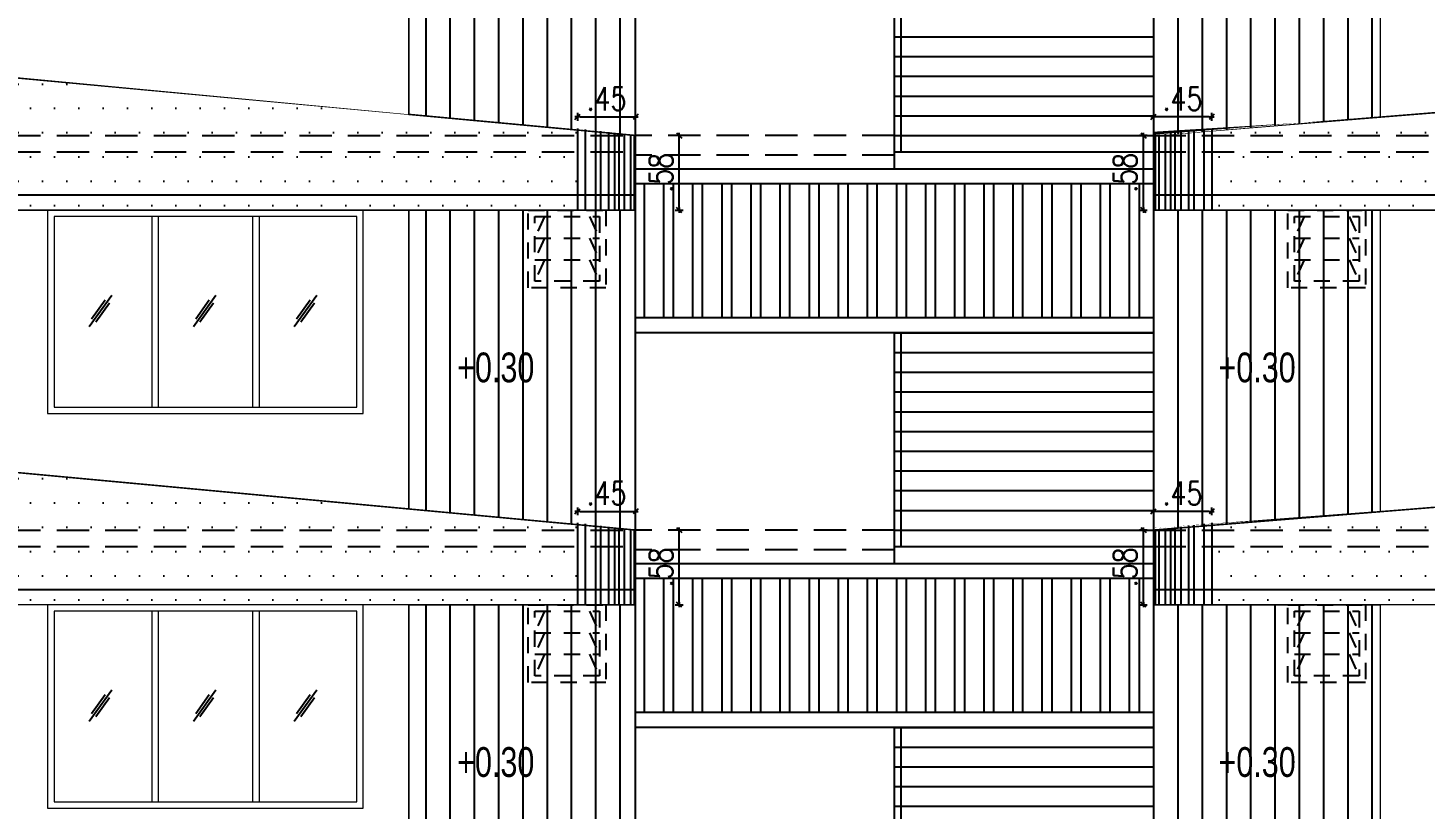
# Model space of a CAD drawing. Header units: inches. Extents: x 14235 to 14499, y 0 to 2549.
# Drawn here: x 14300.68 to 14311.47, y 2422.3 to 2428.33 of the extents above; entities that cross this region are included whole.
import ezdxf
from ezdxf.enums import TextEntityAlignment as Align

# ---------------------------------------------------------------- set-up
doc = ezdxf.new("R2010")
doc.units = ezdxf.units.IN
doc.header["$LTSCALE"] = 0.25
doc.header["$MEASUREMENT"] = 0
doc.header["$PDMODE"] = 35
doc.linetypes.add('1', pattern=[0])
doc.linetypes.add('DASHEDX2', pattern=[1.5, 1, -0.5])
for name, color, linetype in [('ELE.PROJ.', 1, 'Continuous'), ('GLASS WINDOW', 251, '1'), ('hatch', 251, 'Continuous'), ('proj-internal', 1, 'DASHEDX2'), ('Stair', 56, 'Continuous'), ('steel', 251, 'Continuous'), ('wall', 7, 'Continuous'), ('WORK TEX', 6, 'Continuous'), ('WORKING DIM', 7, 'Continuous')]:
    doc.layers.add(name, color=color, linetype=linetype)
doc.layers.add('WINDOW', color=106, linetype='Continuous', lineweight=13)
doc.styles.add('ARL', font='swisscl_0.ttf')
doc.styles.add('romans', font='romans.shx', dxfattribs={"width": 0.8})
doc.dimstyles.new('121', dxfattribs={"dimscale": 0.1, "dimtxt": 1.8, "dimasz": 0.2, "dimexe": 0.03125, "dimexo": 0.25, "dimgap": 0.5, "dimtad": 1, "dimzin": 4, "dimdsep": 46, "dimtxsty": 'romans', "dimblk1": 'MINITICK', "dimblk2": 'MINITICK', "dimsah": 1, "dimcen": 1, "dimse1": 1, "dimse2": 1, "dimclrd": 252, "dimclre": 256, "dimclrt": 7, "dimadec": 3, "dimazin": 0, "dimtfac": 0.8, "dimtix": 1, "dimtmove": 2, "dimatfit": 3, "dimfxl": 0, "dimtolj": 1, "dimtzin": 3, "dimarcsym": 0})
pattern_1 = [(90, (-144.810584325649, -43.11233376122209), (-0.225, 2.775557561562891e-17), []), (90, (-144.7355843257748, -43.03733376134794), (-0.225, 2.775557561562891e-17), [])]
pattern_2 = [(90, (-144.8105843256471, -40.06233376122282), (-0.1875, 2.775557561562891e-17), [])]
pattern_3 = [(0, (-42.02475947637504, 6.100032520310833), (0.09375, 0.1875), [0, -0.1875])]
pattern_4 = [(90, (-144.8105843256471, -37.01230124091126), (-0.1875, 2.775557561562891e-17), [])]
pattern_5 = [(0, (-42.02475947637686, 9.150000000000091), (0.09375, 0.1875), [0, -0.1875])]
pattern_6 = [(90, (-144.810584325649, -33.962333761222), (-0.1875, 2.775557561562891e-17), [])]

# ---------------------------------------------------------------- blocks, each defined once
blk = doc.blocks.new('MINITICK')
at = {"color": 7}
for p, q in [((1, 1), (-1, -1)), ((-1, 0), (1, 0)), ((0, -1.5), (0, 1.5))]:
    blk.add_line(p, q, dxfattribs=at)
blk = doc.blocks.new('*D984')
at = {"layer": 'Defpoints', "color": 0, "transparency": 16777216}
for p in [(14305.37196998817, 2424.452764962319), (14305.70847757606, 2424.452764962319), (14305.37196998817, 2423.875732442008)]:
    blk.add_point(p, dxfattribs=at)
at = {"layer": 'WORKING DIM', "color": 252, "lineweight": -2, "transparency": 16777216}
blk.add_line((14305.70847757606, 2423.895732442008), (14305.70847757606, 2424.432764962319), dxfattribs=at)
at = {"layer": 'WORKING DIM', "color": 252, "lineweight": -2, "transparency": 16777216, "xscale": 0.02, "yscale": 0.02, "zscale": 0.02}
for p, rotation in [((14305.70847757606, 2424.452764962319), 90), ((14305.70847757606, 2423.875732442008), 270)]:
    blk.add_blockref('MINITICK', p, dxfattribs=dict(at, rotation=rotation))
at = {"layer": 'WORKING DIM', "color": 7, "transparency": 16777216, "insert": (14305.56847757607, 2424.164248702165), "char_height": 0.18, "attachment_point": 5, "rotation": 90, "style": 'romans'}
blk.add_mtext('\\A1;.58', dxfattribs=at)
blk = doc.blocks.new('*D986')
at = {"layer": 'Defpoints', "color": 0, "transparency": 16777216}
for p in [(14305.37196998817, 2424.596952174971), (14304.92196998816, 2424.15788194509), (14305.37196998817, 2424.164248702163)]:
    blk.add_point(p, dxfattribs=at)
at = {"layer": 'WORKING DIM', "color": 252, "lineweight": -2, "transparency": 16777216}
blk.add_line((14304.94196998816, 2424.596952174971), (14305.35196998817, 2424.596952174971), dxfattribs=at)
at = {"layer": 'WORKING DIM', "color": 252, "lineweight": -2, "transparency": 16777216, "xscale": 0.02, "yscale": 0.02, "zscale": 0.02, "rotation": 180}
blk.add_blockref('MINITICK', (14304.92196998816, 2424.596952174971), dxfattribs=at)
at = {"layer": 'WORKING DIM', "color": 252, "lineweight": -2, "transparency": 16777216, "xscale": 0.02, "yscale": 0.02, "zscale": 0.02}
blk.add_blockref('MINITICK', (14305.37196998817, 2424.596952174971), dxfattribs=at)
at = {"layer": 'WORKING DIM', "color": 7, "transparency": 16777216, "insert": (14305.14696998816, 2424.736952174971), "char_height": 0.18, "attachment_point": 5, "style": 'romans'}
blk.add_mtext('\\A1;.45', dxfattribs=at)
blk = doc.blocks.new('*D977')
at = {"layer": 'Defpoints', "color": 0, "transparency": 16777216}
for p in [(14309.29601729661, 2424.452764962319), (14309.37349437737, 2424.452764962319), (14309.37349437737, 2423.875732442008)]:
    blk.add_point(p, dxfattribs=at)
at = {"layer": 'WORKING DIM', "color": 252, "lineweight": -2, "transparency": 16777216}
blk.add_line((14309.29601729661, 2423.895732442008), (14309.29601729661, 2424.432764962319), dxfattribs=at)
at = {"layer": 'WORKING DIM', "color": 252, "lineweight": -2, "transparency": 16777216, "xscale": 0.02, "yscale": 0.02, "zscale": 0.02}
for p, rotation in [((14309.29601729661, 2424.452764962319), 90), ((14309.29601729661, 2423.875732442008), 270)]:
    blk.add_blockref('MINITICK', p, dxfattribs=dict(at, rotation=rotation))
at = {"layer": 'WORKING DIM', "color": 7, "transparency": 16777216, "insert": (14309.15601729661, 2424.164248702165), "char_height": 0.18, "attachment_point": 5, "rotation": 90, "style": 'romans'}
blk.add_mtext('\\A1;.58', dxfattribs=at)
blk = doc.blocks.new('*D978')
at = {"layer": 'Defpoints', "color": 0, "transparency": 16777216}
for p in [(14309.37349437737, 2424.596952174971), (14309.37349437737, 2424.164248702163), (14309.82349437737, 2424.15788194509)]:
    blk.add_point(p, dxfattribs=at)
at = {"layer": 'WORKING DIM', "color": 252, "lineweight": -2, "transparency": 16777216}
blk.add_line((14309.80349437737, 2424.596952174971), (14309.39349437737, 2424.596952174971), dxfattribs=at)
at = {"layer": 'WORKING DIM', "color": 252, "lineweight": -2, "transparency": 16777216, "xscale": 0.02, "yscale": 0.02, "zscale": 0.02, "rotation": 180}
blk.add_blockref('MINITICK', (14309.37349437737, 2424.596952174971), dxfattribs=at)
at = {"layer": 'WORKING DIM', "color": 252, "lineweight": -2, "transparency": 16777216, "xscale": 0.02, "yscale": 0.02, "zscale": 0.02}
blk.add_blockref('MINITICK', (14309.82349437737, 2424.596952174971), dxfattribs=at)
at = {"layer": 'WORKING DIM', "color": 7, "transparency": 16777216, "insert": (14309.59849437737, 2424.736952174971), "char_height": 0.18, "attachment_point": 5, "style": 'romans'}
blk.add_mtext('\\A1;.45', dxfattribs=at)
blk = doc.blocks.new('*D998')
at = {"layer": 'Defpoints', "color": 0, "transparency": 16777216}
for p in [(14305.37196998817, 2427.502732442008), (14305.70847757606, 2427.502732442008), (14305.37196998817, 2426.925699921697)]:
    blk.add_point(p, dxfattribs=at)
at = {"layer": 'WORKING DIM', "color": 252, "lineweight": -2, "transparency": 16777216}
blk.add_line((14305.70847757606, 2426.945699921697), (14305.70847757606, 2427.482732442008), dxfattribs=at)
at = {"layer": 'WORKING DIM', "color": 252, "lineweight": -2, "transparency": 16777216, "xscale": 0.02, "yscale": 0.02, "zscale": 0.02}
for p, rotation in [((14305.70847757606, 2427.502732442008), 90), ((14305.70847757606, 2426.925699921697), 270)]:
    blk.add_blockref('MINITICK', p, dxfattribs=dict(at, rotation=rotation))
at = {"layer": 'WORKING DIM', "color": 7, "transparency": 16777216, "insert": (14305.56847757606, 2427.214216181855), "char_height": 0.18, "attachment_point": 5, "rotation": 90, "style": 'romans'}
blk.add_mtext('\\A1;.58', dxfattribs=at)
blk = doc.blocks.new('*D1000')
at = {"layer": 'Defpoints', "color": 0, "transparency": 16777216}
for p in [(14305.37196998816, 2427.64691965466), (14304.92196998816, 2427.207849424779), (14305.37196998816, 2427.214216181852)]:
    blk.add_point(p, dxfattribs=at)
at = {"layer": 'WORKING DIM', "color": 252, "lineweight": -2, "transparency": 16777216}
blk.add_line((14304.94196998816, 2427.64691965466), (14305.35196998816, 2427.64691965466), dxfattribs=at)
at = {"layer": 'WORKING DIM', "color": 252, "lineweight": -2, "transparency": 16777216, "xscale": 0.02, "yscale": 0.02, "zscale": 0.02, "rotation": 180}
blk.add_blockref('MINITICK', (14304.92196998816, 2427.64691965466), dxfattribs=at)
at = {"layer": 'WORKING DIM', "color": 252, "lineweight": -2, "transparency": 16777216, "xscale": 0.02, "yscale": 0.02, "zscale": 0.02}
blk.add_blockref('MINITICK', (14305.37196998816, 2427.64691965466), dxfattribs=at)
at = {"layer": 'WORKING DIM', "color": 7, "transparency": 16777216, "insert": (14305.14696998816, 2427.78691965466), "char_height": 0.18, "attachment_point": 5, "style": 'romans'}
blk.add_mtext('\\A1;.45', dxfattribs=at)
blk = doc.blocks.new('*D991')
at = {"layer": 'Defpoints', "color": 0, "transparency": 16777216}
for p in [(14309.2960172966, 2427.502732442008), (14309.37349437737, 2427.502732442008), (14309.37349437737, 2426.925699921697)]:
    blk.add_point(p, dxfattribs=at)
at = {"layer": 'WORKING DIM', "color": 252, "lineweight": -2, "transparency": 16777216}
blk.add_line((14309.2960172966, 2426.945699921697), (14309.2960172966, 2427.482732442008), dxfattribs=at)
at = {"layer": 'WORKING DIM', "color": 252, "lineweight": -2, "transparency": 16777216, "xscale": 0.02, "yscale": 0.02, "zscale": 0.02}
for p, rotation in [((14309.2960172966, 2427.502732442008), 90), ((14309.2960172966, 2426.925699921697), 270)]:
    blk.add_blockref('MINITICK', p, dxfattribs=dict(at, rotation=rotation))
at = {"layer": 'WORKING DIM', "color": 7, "transparency": 16777216, "insert": (14309.15601729661, 2427.214216181855), "char_height": 0.18, "attachment_point": 5, "rotation": 90, "style": 'romans'}
blk.add_mtext('\\A1;.58', dxfattribs=at)
blk = doc.blocks.new('*D992')
at = {"layer": 'Defpoints', "color": 0, "transparency": 16777216}
for p in [(14309.37349437737, 2427.64691965466), (14309.37349437737, 2427.214216181852), (14309.82349437737, 2427.207849424779)]:
    blk.add_point(p, dxfattribs=at)
at = {"layer": 'WORKING DIM', "color": 252, "lineweight": -2, "transparency": 16777216}
blk.add_line((14309.80349437737, 2427.64691965466), (14309.39349437737, 2427.64691965466), dxfattribs=at)
at = {"layer": 'WORKING DIM', "color": 252, "lineweight": -2, "transparency": 16777216, "xscale": 0.02, "yscale": 0.02, "zscale": 0.02, "rotation": 180}
blk.add_blockref('MINITICK', (14309.37349437737, 2427.64691965466), dxfattribs=at)
at = {"layer": 'WORKING DIM', "color": 252, "lineweight": -2, "transparency": 16777216, "xscale": 0.02, "yscale": 0.02, "zscale": 0.02}
blk.add_blockref('MINITICK', (14309.82349437737, 2427.64691965466), dxfattribs=at)
at = {"layer": 'WORKING DIM', "color": 7, "transparency": 16777216, "insert": (14309.59849437737, 2427.78691965466), "char_height": 0.18, "attachment_point": 5, "style": 'romans'}
blk.add_mtext('\\A1;.45', dxfattribs=at)

msp = doc.modelspace()

# ---------------------------------------------------------------- hatches: boundary and pattern name
at = {"layer": 'hatch'}
h = msp.add_hatch(dxfattribs=at)
h.set_pattern_fill('ANSI31', color=36, scale=1.5, angle=45)
h.set_pattern_definition(pattern_6)
h.paths.add_polyline_path([(14305.37196998816, 2429.975699921697), (14303.618921208, 2429.975699921697), (14303.618921208, 2427.665773521392), (14305.37196998816, 2427.502732442008)])
h = msp.add_hatch(dxfattribs=at)
h.set_pattern_fill('ANSI31', color=36, scale=1.5, angle=45)
h.set_pattern_definition(pattern_6)
h.paths.add_polyline_path([(14311.12654315728, 2429.975699923341), (14309.37349437725, 2429.975699923341), (14309.37349437741, 2427.502732443652), (14311.12654315728, 2427.644700184579)])
at = {"layer": 'hatch', "true_color": 0xc7b399}
h = msp.add_hatch(dxfattribs=at)
h.set_pattern_fill('DOTS', color=253, scale=3)
h.set_pattern_definition(pattern_5)
h.paths.add_polyline_path([(14304.92196998816, 2427.544584378219), (14300.49392120881, 2427.95641196723), (14295.21219875781, 2427.95641196723), (14295.21219875781, 2426.925699921697), (14304.92196998816, 2426.925699921697)])
h = msp.add_hatch(dxfattribs=at)
h.set_pattern_fill('DOTS', color=253, scale=3)
h.set_pattern_definition(pattern_5)
h.paths.add_polyline_path([(14314.97562852241, 2427.95641196723), (14309.82349437737, 2427.539174944285), (14309.82349437737, 2426.925699921697), (14320.82899731435, 2426.925699921697), (14320.82899731435, 2427.95641196723)])
at = {"layer": 'hatch'}
h = msp.add_hatch(dxfattribs=at)
h.set_pattern_fill('ANSI32', color=8, scale=0.6, angle=45)
h.set_pattern_definition(pattern_1)
h.paths.add_polyline_path([(14305.37196998816, 2427.127764962315), (14305.37196998816, 2426.092764962315), (14309.37349437737, 2426.092764962315), (14309.37349437737, 2427.127764962315)])
h = msp.add_hatch(dxfattribs=at)
h.set_pattern_fill('ANSI31', color=36, scale=1.5, angle=45)
h.set_pattern_definition(pattern_4)
h.paths.add_polyline_path([(14305.37196998817, 2426.925732442007), (14303.61892120801, 2426.925732442007), (14303.61892120801, 2424.615806041702), (14305.37196998817, 2424.452764962318)])
h = msp.add_hatch(dxfattribs=at)
h.set_pattern_fill('ANSI31', color=36, scale=1.5, angle=45)
h.set_pattern_definition(pattern_4)
h.paths.add_polyline_path([(14311.12654315729, 2426.925732443652), (14309.37349437725, 2426.925732443652), (14309.37349437741, 2424.452764963963), (14311.12654315729, 2424.59473270489)])
at = {"layer": 'hatch', "true_color": 0xc7b399}
h = msp.add_hatch(dxfattribs=at)
h.set_pattern_fill('DOTS', color=253, scale=3)
h.set_pattern_definition(pattern_3)
h.paths.add_polyline_path([(14304.92196998816, 2424.49461689853), (14300.49392120881, 2424.906444487541), (14295.21219875782, 2424.906444487541), (14295.21219875782, 2423.875732442008), (14304.92196998816, 2423.875732442008)])
h = msp.add_hatch(dxfattribs=at)
h.set_pattern_fill('DOTS', color=253, scale=3)
h.set_pattern_definition(pattern_3)
h.paths.add_polyline_path([(14314.97562852242, 2424.906444487541), (14309.82349437737, 2424.489207464595), (14309.82349437737, 2423.875732442008), (14320.82899731436, 2423.875732442008), (14320.82899731436, 2424.906444487541)])
at = {"layer": 'hatch'}
h = msp.add_hatch(dxfattribs=at)
h.set_pattern_fill('ANSI32', color=8, scale=0.6, angle=45)
h.set_pattern_definition(pattern_1)
h.paths.add_polyline_path([(14305.37196998816, 2424.077732442004), (14305.37196998816, 2423.042732442003), (14309.37349437737, 2423.042732442003), (14309.37349437737, 2424.077732442004)])
h = msp.add_hatch(dxfattribs=at)
h.set_pattern_fill('ANSI31', color=36, scale=1.5, angle=45)
h.set_pattern_definition(pattern_2)
h.paths.add_polyline_path([(14305.37196998817, 2423.875699921696), (14303.61892120801, 2423.875699921696), (14303.61892120801, 2421.565773521391), (14305.37196998817, 2421.402732442007)])
h = msp.add_hatch(dxfattribs=at)
h.set_pattern_fill('ANSI31', color=36, scale=1.5, angle=45)
h.set_pattern_definition(pattern_2)
h.paths.add_polyline_path([(14311.12654315729, 2423.87569992334), (14309.37349437725, 2423.87569992334), (14309.37349437741, 2421.402732443652), (14311.12654315729, 2421.544700184578)])

# ---------------------------------------------------------------- linework, layer by layer
at = {"layer": 'ELE.PROJ.', "color": 8}
for p, q in [((14304.92196998816, 2427.557399108689), (14304.92196998816, 2426.925699921697)), ((14304.98265585514, 2427.55002689966), (14304.98265585514, 2426.925699921697)), ((14305.06073963025, 2427.540541166978), (14305.06073963025, 2426.925699921697)), ((14305.10068897599, 2427.535688061273), (14305.10068897599, 2426.925699921697)), ((14305.16162167379, 2427.528285866872), (14305.16162167379, 2426.925699921697)), ((14305.20777845719, 2427.522678672442), (14305.20777845719, 2426.925699921697)), ((14305.24130966711, 2427.518605251385), (14305.24130966711, 2426.925699921697)), ((14309.50415469843, 2427.518605251385), (14309.50415469843, 2426.925699921697)), ((14309.53768590834, 2427.522678672442), (14309.53768590834, 2426.925699921697)), ((14309.58384269175, 2427.528285866872), (14309.58384269175, 2426.925699921697)), ((14309.64477538954, 2427.535688061273), (14309.64477538954, 2426.925699921697)), ((14309.68472473528, 2427.540541166978), (14309.68472473528, 2426.925699921697)), ((14309.76280851039, 2427.55002689966), (14309.76280851039, 2426.925699921697)), ((14309.82349437737, 2427.557399108689), (14309.82349437737, 2426.925699921697)), ((14305.28241716958, 2427.513611451082), (14305.28241716958, 2426.925699921697)), ((14305.33107152272, 2427.507700848181), (14305.33107152272, 2426.925699921697)), ((14305.35990774246, 2427.504197781486), (14305.35990774246, 2426.925699921697)), ((14309.38555662307, 2427.504197781486), (14309.38555662307, 2426.925699921697)), ((14309.41439284281, 2427.507700848181), (14309.41439284281, 2426.925699921697)), ((14309.46304719595, 2427.513611451082), (14309.46304719595, 2426.925699921697)), ((14304.92196998816, 2424.507431628999), (14304.92196998816, 2423.875732442008)), ((14304.98265585515, 2424.500059419971), (14304.98265585515, 2423.875732442008)), ((14309.76280851039, 2424.500059419971), (14309.76280851039, 2423.875732442008)), ((14309.82349437737, 2424.507431628999), (14309.82349437737, 2423.875732442008)), ((14305.06073963025, 2424.490573687289), (14305.06073963025, 2423.875732442008)), ((14305.10068897599, 2424.485720581583), (14305.10068897599, 2423.875732442008)), ((14305.16162167379, 2424.478318387182), (14305.16162167379, 2423.875732442008)), ((14305.20777845719, 2424.472711192753), (14305.20777845719, 2423.875732442008)), ((14305.24130966711, 2424.468637771695), (14305.24130966711, 2423.875732442008)), ((14305.28241716959, 2424.463643971393), (14305.28241716959, 2423.875732442008)), ((14305.33107152272, 2424.457733368492), (14305.33107152272, 2423.875732442008)), ((14305.35990774246, 2424.454230301797), (14305.35990774246, 2423.875732442008)), ((14309.38555662307, 2424.454230301797), (14309.38555662307, 2423.875732442008)), ((14309.41439284282, 2424.457733368492), (14309.41439284282, 2423.875732442008)), ((14309.46304719595, 2424.463643971393), (14309.46304719595, 2423.875732442008)), ((14309.50415469843, 2424.468637771695), (14309.50415469843, 2423.875732442008)), ((14309.53768590834, 2424.472711192753), (14309.53768590834, 2423.875732442008)), ((14309.58384269175, 2424.478318387182), (14309.58384269175, 2423.875732442008)), ((14309.64477538955, 2424.485720581583), (14309.64477538955, 2423.875732442008)), ((14309.68472473528, 2424.490573687289), (14309.68472473528, 2423.875732442008))]:
    msp.add_line(p, q, dxfattribs=at)
at = {"layer": 'ELE.PROJ.'}
for p, q in [((14305.37196998817, 2427.040699921697), (14294.82288462479, 2427.040699921697)), ((14321.21831144737, 2427.040699921605), (14309.3734943774, 2427.040699921605)), ((14305.37196998817, 2423.990732442007), (14294.82288462479, 2423.990732442007)), ((14321.21831144737, 2423.990732441915), (14309.3734943774, 2423.990732441915))]:
    msp.add_line(p, q, dxfattribs=at)
at = {"layer": 'ELE.PROJ.', "color": 36, "const_width": 0.012}
for points in [[(14305.37196998812, 2429.975699921697), (14303.618921208, 2429.975699921697), (14303.618921208, 2427.665773521392), (14305.37196998816, 2427.502732442008), (14305.37196998816, 2429.975699921697)], [(14309.37349437725, 2429.975699921697), (14311.12654315728, 2429.975699921697), (14311.12654315728, 2427.644700184579), (14309.37349437741, 2427.502732442008), (14309.37349437725, 2429.975699921697)], [(14305.37196998812, 2426.925732442007), (14303.61892120801, 2426.925732442007), (14303.61892120801, 2424.615806041702), (14305.37196998817, 2424.452764962318), (14305.37196998817, 2426.925732442007)], [(14309.37349437725, 2426.925732442007), (14311.12654315729, 2426.925732442007), (14311.12654315729, 2424.59473270489), (14309.37349437741, 2424.452764962319), (14309.37349437725, 2426.925732442007)], [(14305.37196998812, 2423.875699921696), (14303.61892120801, 2423.875699921696), (14303.61892120801, 2421.565773521391), (14305.37196998817, 2421.402732442007), (14305.37196998817, 2423.875699921696)], [(14309.37349437725, 2423.875699921696), (14311.12654315729, 2423.875699921696), (14311.12654315729, 2421.544700184578), (14309.37349437741, 2421.402732442007), (14309.37349437725, 2423.875699921696)]]:
    msp.add_lwpolyline(points, dxfattribs=at)
at = {"layer": 'ELE.PROJ.', "const_width": 0.012}
for points in [[(14305.37196998817, 2426.925699921697), (14294.82288462479, 2426.925699921697), (14294.82288462479, 2427.95641196723), (14300.49392120881, 2427.95641196723), (14305.37196998816, 2427.502732442008)], [(14309.3734943774, 2426.925699921697), (14321.21831144737, 2426.925699921697), (14321.21831144737, 2427.95641196723), (14314.97562852241, 2427.95641196723), (14309.3734943774, 2427.502732442008)], [(14305.37196998817, 2423.875732442008), (14294.8228846248, 2423.875732442008), (14294.8228846248, 2424.906444487541), (14300.49392120881, 2424.906444487541), (14305.37196998817, 2424.452764962318)], [(14309.3734943774, 2423.875732442008), (14321.21831144738, 2423.875732442008), (14321.21831144738, 2424.906444487541), (14314.97562852242, 2424.906444487541), (14309.3734943774, 2424.452764962318)]]:
    msp.add_lwpolyline(points, close=True, dxfattribs=at)
at = {"layer": 'GLASS WINDOW', "color": 4, "ltscale": 200}
for p, q in [((14301.32298528236, 2426.265123862967), (14301.14933945201, 2426.023652172996)), ((14301.27241401331, 2426.229055989571), (14301.16743571936, 2426.083073295943)), ((14302.1276600789, 2426.265123862967), (14301.95401424855, 2426.023652172996)), ((14302.07708880985, 2426.229055989571), (14301.97211051589, 2426.083073295943)), ((14302.90733487543, 2426.265123862967), (14302.73368904508, 2426.023652172996)), ((14302.85676360639, 2426.229055989571), (14302.75178531243, 2426.083073295943)), ((14301.30488901501, 2426.205702740019), (14301.19991072106, 2426.059720046391)), ((14302.10956381155, 2426.205702740019), (14302.00458551759, 2426.059720046391)), ((14302.88923860809, 2426.205702740019), (14302.78426031413, 2426.059720046391)), ((14301.32298528236, 2423.215091342656), (14301.14933945201, 2422.973619652684)), ((14302.1276600789, 2423.215091342656), (14301.95401424855, 2422.973619652684)), ((14302.90733487543, 2423.215091342656), (14302.73368904508, 2422.973619652684)), ((14301.27241401331, 2423.179023469259), (14301.16743571936, 2423.033040775631)), ((14301.30488901501, 2423.155670219708), (14301.19991072106, 2423.00968752608)), ((14302.07708880985, 2423.179023469259), (14301.97211051589, 2423.033040775631)), ((14302.10956381155, 2423.155670219708), (14302.00458551759, 2423.00968752608)), ((14302.85676360639, 2423.179023469259), (14302.75178531243, 2423.033040775631)), ((14302.88923860809, 2423.155670219708), (14302.78426031413, 2423.00968752608))]:
    msp.add_line(p, q, dxfattribs=at)
at = {"layer": 'proj-internal', "color": 251}
for p, q in [((14295.2728846248, 2427.502732442008), (14305.37196998813, 2427.502732442008)), ((14307.37273218278, 2427.502764962316), (14305.37196998817, 2427.502764962316)), ((14309.37349437725, 2427.502732442008), (14320.76831144737, 2427.502732442008)), ((14295.2728846248, 2427.375699921697), (14305.37196998813, 2427.375699921697)), ((14307.37273218278, 2427.350264962316), (14305.37196998817, 2427.350264962316)), ((14309.37349437725, 2427.375699921697), (14320.76831144737, 2427.375699921697)), ((14295.2728846248, 2424.452764962318), (14305.37196998812, 2424.452764962318)), ((14307.37273218278, 2424.452732442004), (14305.37196998817, 2424.452732442004)), ((14309.37349437725, 2424.452764962318), (14320.76831144737, 2424.452764962318)), ((14295.2728846248, 2424.325732442008), (14305.37196998812, 2424.325732442008)), ((14307.37273218278, 2424.300232442004), (14305.37196998817, 2424.300232442004)), ((14309.37349437725, 2424.325732442008), (14320.76831144737, 2424.325732442008))]:
    msp.add_line(p, q, dxfattribs=at)
at = {"layer": 'proj-internal', "color": 251, "ltscale": 0.5}
for p, q in [((14304.59221389041, 2426.875699921697), (14305.09196998792, 2426.875699921697)), ((14304.59221389041, 2426.375699921698), (14304.59221389041, 2426.875699921697)), ((14304.66829877299, 2426.875699921697), (14304.59221389041, 2426.709033255031)), ((14305.01588510534, 2426.875699921697), (14305.09196998792, 2426.709033255031)), ((14305.09196998792, 2426.875699921697), (14305.09196998792, 2426.375699921698)), ((14310.46245779151, 2426.875699921697), (14310.96221388902, 2426.875699921697)), ((14310.46245779151, 2426.375699921698), (14310.46245779151, 2426.875699921697)), ((14310.53854267409, 2426.875699921697), (14310.46245779151, 2426.709033255031)), ((14310.88612900644, 2426.875699921697), (14310.96221388902, 2426.709033255031)), ((14310.96221388902, 2426.875699921697), (14310.96221388902, 2426.375699921698)), ((14304.59221389041, 2426.709033255031), (14305.09196998792, 2426.709033255031)), ((14304.66829877299, 2426.709033255031), (14304.59221389041, 2426.542366588365)), ((14305.01588510534, 2426.709033255031), (14305.09196998792, 2426.542366588365)), ((14310.46245779151, 2426.709033255031), (14310.96221388902, 2426.709033255031)), ((14310.53854267409, 2426.709033255031), (14310.46245779151, 2426.542366588365)), ((14310.88612900644, 2426.709033255031), (14310.96221388902, 2426.542366588365)), ((14304.59221389041, 2426.542366588365), (14305.09196998792, 2426.542366588365)), ((14304.66829877299, 2426.542366588365), (14304.59221389041, 2426.375699921699)), ((14305.01588510534, 2426.542366588365), (14305.09196998792, 2426.375699921699)), ((14310.46245779151, 2426.542366588365), (14310.96221388902, 2426.542366588365)), ((14310.53854267409, 2426.542366588365), (14310.46245779151, 2426.375699921699)), ((14310.88612900644, 2426.542366588365), (14310.96221388902, 2426.375699921699)), ((14305.09196998792, 2426.375699921698), (14304.59221389041, 2426.375699921698)), ((14310.96221388902, 2426.375699921698), (14310.46245779151, 2426.375699921698)), ((14304.59221389041, 2423.825732442008), (14305.09196998792, 2423.825732442008)), ((14304.59221389041, 2423.325732442008), (14304.59221389041, 2423.825732442008)), ((14304.66829877299, 2423.825732442008), (14304.59221389041, 2423.659065775342)), ((14305.01588510534, 2423.825732442008), (14305.09196998792, 2423.659065775342)), ((14305.09196998792, 2423.825732442008), (14305.09196998792, 2423.325732442008)), ((14310.46245779151, 2423.825732442008), (14310.96221388902, 2423.825732442008)), ((14310.46245779151, 2423.325732442008), (14310.46245779151, 2423.825732442008)), ((14310.53854267409, 2423.825732442008), (14310.46245779151, 2423.659065775342)), ((14310.88612900644, 2423.825732442008), (14310.96221388902, 2423.659065775342)), ((14310.96221388902, 2423.825732442008), (14310.96221388902, 2423.325732442008)), ((14304.59221389041, 2423.659065775342), (14305.09196998792, 2423.659065775342)), ((14304.66829877299, 2423.659065775342), (14304.59221389041, 2423.492399108676)), ((14305.01588510534, 2423.659065775342), (14305.09196998792, 2423.492399108676)), ((14310.46245779151, 2423.659065775342), (14310.96221388902, 2423.659065775342)), ((14310.53854267409, 2423.659065775342), (14310.46245779151, 2423.492399108676)), ((14310.88612900644, 2423.659065775342), (14310.96221388902, 2423.492399108676)), ((14304.59221389041, 2423.492399108676), (14305.09196998792, 2423.492399108676)), ((14304.66829877299, 2423.492399108676), (14304.59221389041, 2423.32573244201)), ((14305.01588510534, 2423.492399108676), (14305.09196998792, 2423.32573244201)), ((14310.46245779151, 2423.492399108676), (14310.96221388902, 2423.492399108676)), ((14310.53854267409, 2423.492399108676), (14310.46245779151, 2423.32573244201)), ((14310.88612900644, 2423.492399108676), (14310.96221388902, 2423.32573244201)), ((14305.09196998792, 2423.325732442008), (14304.59221389041, 2423.325732442008)), ((14310.96221388902, 2423.325732442008), (14310.46245779151, 2423.325732442008))]:
    msp.add_line(p, q, dxfattribs=at)
for points in [[(14304.54221389041, 2426.925699921697), (14305.14196998792, 2426.925699921697), (14305.14196998792, 2426.325699921697), (14304.54221389041, 2426.325699921697)], [(14310.41245779151, 2426.925699921697), (14311.01221388902, 2426.925699921697), (14311.01221388902, 2426.325699921697), (14310.41245779151, 2426.325699921697)], [(14304.54221389041, 2423.875732442008), (14305.14196998792, 2423.875732442008), (14305.14196998792, 2423.275732442008), (14304.54221389041, 2423.275732442008)], [(14310.41245779151, 2423.875732442008), (14311.01221388902, 2423.875732442008), (14311.01221388902, 2423.275732442008), (14310.41245779151, 2423.275732442008)]]:
    msp.add_lwpolyline(points, close=True, dxfattribs=at)
at = {"layer": 'Stair', "ltscale": 10}
for p, q in [((14307.37273218278, 2427.375699921697), (14307.37273218278, 2429.027732442004)), ((14307.37273218278, 2428.265232442006), (14309.37349437737, 2428.265232442006)), ((14307.37273218278, 2428.112732442007), (14309.37349437737, 2428.112732442007)), ((14307.37273218278, 2427.960232442007), (14309.37349437737, 2427.960232442007)), ((14307.37273218278, 2427.807732442007), (14309.37349437737, 2427.807732442007)), ((14307.37273218278, 2427.655232442008), (14309.37349437737, 2427.655232442008)), ((14307.37273218278, 2427.242764962315), (14307.37273218278, 2427.502764962316)), ((14307.37273218278, 2427.502732442008), (14309.37349437737, 2427.502732442008)), ((14307.37273218278, 2425.977764962316), (14309.37349437737, 2425.977764962316)), ((14307.37273218278, 2424.325732442008), (14307.37273218278, 2425.977764962316)), ((14307.37273218278, 2425.825264962316), (14309.37349437737, 2425.825264962316)), ((14307.37273218278, 2425.672764962317), (14309.37349437737, 2425.672764962317)), ((14307.37273218278, 2425.520264962317), (14309.37349437737, 2425.520264962317)), ((14307.37273218278, 2425.367764962317), (14309.37349437737, 2425.367764962317)), ((14307.37273218278, 2425.215264962318), (14309.37349437737, 2425.215264962318)), ((14307.37273218278, 2425.062764962318), (14309.37349437737, 2425.062764962318)), ((14307.37273218278, 2424.910264962318), (14309.37349437737, 2424.910264962318)), ((14307.37273218278, 2424.757764962319), (14309.37349437737, 2424.757764962319)), ((14307.37273218278, 2424.605264962319), (14309.37349437737, 2424.605264962319)), ((14307.37273218278, 2424.452764962319), (14309.37349437737, 2424.452764962319)), ((14307.37273218278, 2424.192732442003), (14307.37273218278, 2424.452732442004)), ((14307.37273218278, 2422.927732442005), (14309.37349437737, 2422.927732442005)), ((14307.37273218278, 2421.275699921697), (14307.37273218278, 2422.927732442004)), ((14307.37273218278, 2422.775232442005), (14309.37349437737, 2422.775232442005)), ((14307.37273218278, 2422.622732442005), (14309.37349437737, 2422.622732442005)), ((14307.37273218278, 2422.470232442005), (14309.37349437737, 2422.470232442005)), ((14307.37273218278, 2422.317732442006), (14309.37349437737, 2422.317732442006))]:
    msp.add_line(p, q, dxfattribs=at)
at = {"layer": 'steel', "ltscale": 10}
for p, q in [((14307.42273218278, 2427.375699921697), (14307.42273218278, 2429.027732442005)), ((14307.42273218279, 2424.325732442008), (14307.42273218279, 2425.977764962316)), ((14307.42273218279, 2421.275699921697), (14307.42273218279, 2422.927732442005))]:
    msp.add_line(p, q, dxfattribs=at)
at = {"layer": 'wall'}
for p, q in [((14305.37196998812, 2418.225699921697), (14305.37196998812, 2459.306764962318)), ((14309.37349437725, 2459.306764962318), (14309.37349437725, 2418.225699921697)), ((14307.37273218278, 2427.375699921697), (14309.37349437737, 2427.375699921697)), ((14309.37349437737, 2427.242764962315), (14305.37196998817, 2427.242764962315)), ((14309.37349437737, 2427.127764962315), (14305.37196998817, 2427.127764962315)), ((14309.37349437737, 2426.092764962315), (14305.37196998817, 2426.092764962315)), ((14309.37349437737, 2425.977764962315), (14305.37196998817, 2425.977764962315)), ((14307.37273218278, 2424.325732442008), (14309.37349437737, 2424.325732442008)), ((14309.37349437737, 2424.192732442003), (14305.37196998817, 2424.192732442003)), ((14309.37349437737, 2424.077732442004), (14305.37196998817, 2424.077732442004)), ((14309.37349437737, 2423.042732442003), (14305.37196998817, 2423.042732442003)), ((14309.37349437737, 2422.927732442004), (14305.37196998817, 2422.927732442004))]:
    msp.add_line(p, q, dxfattribs=at)
at = {"layer": 'WINDOW'}
for p, q in [((14301.63158381014, 2426.875732442007), (14301.63158381014, 2425.402764962318)), ((14301.68158381014, 2426.875732442007), (14301.68158381014, 2425.402764962318)), ((14302.41125860668, 2426.875732442007), (14302.41125860668, 2425.402764962318)), ((14302.46125860668, 2426.875732442007), (14302.46125860668, 2425.402764962318)), ((14301.63158381014, 2423.825699921696), (14301.63158381014, 2422.352732442007)), ((14301.68158381014, 2423.825699921696), (14301.68158381014, 2422.352732442007)), ((14302.41125860668, 2423.825699921696), (14302.41125860668, 2422.352732442007)), ((14302.46125860668, 2423.825699921696), (14302.46125860668, 2422.352732442007))]:
    msp.add_line(p, q, dxfattribs=at)
for points in [[(14300.8269090136, 2425.352764962318), (14303.26593340321, 2425.352764962318), (14303.26593340321, 2426.925732442007), (14300.8269090136, 2426.925732442007)], [(14300.8769090136, 2425.402764962318), (14303.21593340321, 2425.402764962318), (14303.21593340321, 2426.875732442007), (14300.8769090136, 2426.875732442007)], [(14300.8269090136, 2422.302732442006), (14303.26593340321, 2422.302732442006), (14303.26593340321, 2423.875699921696), (14300.8269090136, 2423.875699921696)], [(14300.8769090136, 2422.352732442007), (14303.21593340321, 2422.352732442007), (14303.21593340321, 2423.825699921696), (14300.8769090136, 2423.825699921696)]]:
    msp.add_lwpolyline(points, close=True, dxfattribs=at)

# ---------------------------------------------------------------- texts
at = {"layer": 'WORK TEX', "color": 7, "style": 'ARL'}
for p in [(14304.29082415858, 2425.70991671476), (14310.17464666433, 2425.70991671476), (14304.29082415858, 2422.659884194448), (14310.17464666433, 2422.659884194448)]:
    msp.add_text('+0.30', height=0.23, dxfattribs=at).set_placement(p, align=Align.MIDDLE_CENTER)

# ---------------------------------------------------------------- dimensions: what is measured, and where the dimension line sits
at = {"layer": 'WORKING DIM'}
for base, p1, p2, picture, middle in [((14305.37196998816, 2427.64691965466), (14304.92196998816, 2427.207849424779), (14305.37196998816, 2427.214216181852), '*D1000', (14305.14696998816, 2427.78691965466)), ((14305.37196998817, 2424.596952174971), (14304.92196998816, 2424.15788194509), (14305.37196998817, 2424.164248702163), '*D986', (14305.14696998816, 2424.736952174971))]:
    dim = msp.add_linear_dim(base=base, p1=p1, p2=p2, dimstyle='121', override={"dimfxl": 0.18, "dimfxlon": 1}, dxfattribs=at)
    dim.commit()
    dim.dimension.update_dxf_attribs({"geometry": picture, "text_midpoint": middle})
for base, p1, p2, angle, picture, middle in [((14309.37349437737, 2427.64691965466), (14309.82349437737, 2427.207849424779), (14309.37349437737, 2427.214216181852), 180, '*D992', (14309.59849437737, 2427.78691965466)), ((14305.70847757606, 2427.502732442008), (14305.37196998817, 2426.925699921697), (14305.37196998817, 2427.502732442008), 90, '*D998', (14305.56847757606, 2427.214216181855)), ((14309.2960172966, 2427.502732442008), (14309.37349437737, 2426.925699921697), (14309.37349437737, 2427.502732442008), 90, '*D991', (14309.15601729661, 2427.214216181855)), ((14309.37349437737, 2424.596952174971), (14309.82349437737, 2424.15788194509), (14309.37349437737, 2424.164248702163), 180, '*D978', (14309.59849437737, 2424.736952174971)), ((14305.70847757606, 2424.452764962319), (14305.37196998817, 2423.875732442008), (14305.37196998817, 2424.452764962319), 90, '*D984', (14305.56847757607, 2424.164248702165)), ((14309.29601729661, 2424.452764962319), (14309.37349437737, 2423.875732442008), (14309.37349437737, 2424.452764962319), 90, '*D977', (14309.15601729661, 2424.164248702165))]:
    dim = msp.add_linear_dim(base=base, p1=p1, p2=p2, angle=angle, dimstyle='121', override={"dimfxl": 0.18, "dimfxlon": 1}, dxfattribs=at)
    dim.commit()
    dim.dimension.update_dxf_attribs({"geometry": picture, "text_midpoint": middle})

doc.saveas('drawing.dxf')
